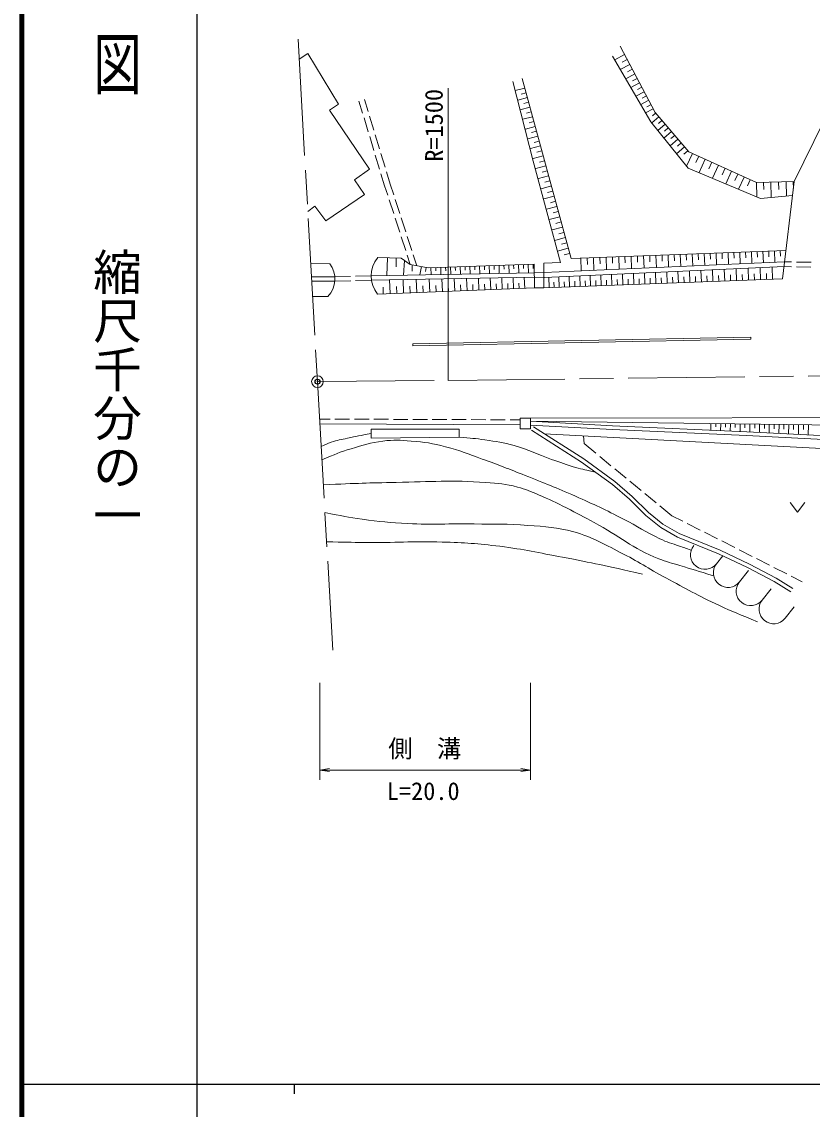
# Model space of a CAD drawing. Units: millimetres at full size, sheet at 1:1000; details may follow other scales. Extents: x 40000 to 680000, y 20000 to 380000.
# Drawn here: x 40000 to 121238, y 202409 to 314235 of the extents above; entities that cross this region are included whole.
import ezdxf
from ezdxf.enums import TextEntityAlignment as Align

# ---------------------------------------------------------------- set-up
doc = ezdxf.new("R2010")
doc.units = ezdxf.units.MM
doc.header["$LTSCALE"] = 1000
doc.header["$PDMODE"] = 32
doc.header["$PDSIZE"] = 500
doc.linetypes.add('CHAIN', pattern=[18.5, 12, -1.5, 3.5, -1.5])
for name, color, linetype, lineweight in [('M-BGD', 7, 'Continuous', 13), ('M-BMK', 2, 'CHAIN', 13), ('M-BMK-SRVR', 3, 'Continuous', 13), ('M-STR-HTXT', 7, 'Continuous', 13), ('M-TTL', 2, 'Continuous', 140), ('M-TTL-BAND', 7, 'Continuous', 25)]:
    doc.layers.add(name, color=color, linetype=linetype, lineweight=lineweight)
doc.layers.add('M-OTRS', color=6, linetype='Continuous')
doc.styles.add('@ＭＳ ゴシック', font='')
doc.styles.add('ＭＳ ゴシック', font='')
doc.styles.get('@ＭＳ ゴシック').set_extended_font_data('@MS Gothic')
doc.styles.get('ＭＳ ゴシック').set_extended_font_data('MS Gothic')

# ---------------------------------------------------------------- blocks, each defined once
blk = doc.blocks.new('open_arrow')
at = {"color": 0, "linetype": 'Continuous', "lineweight": -2}
blk.add_lwpolyline([(7.5, 1.25), (0, 0), (7.5, -1.25)], dxfattribs=at)

msp = doc.modelspace()

# ---------------------------------------------------------------- linework, layer by layer
at = {"layer": 'M-BGD'}
for p, q in [((101951, 310855), (100940, 310319)), ((102486, 309843), (101515, 309329)), ((102219, 310349), (101713, 310081)), ((103000, 308872), (102068, 308379)), ((102743, 309358), (102258, 309101)), ((103493, 307940), (102598, 307466)), ((103247, 308406), (102780, 308159)), ((91697, 307420), (90721, 307156)), ((91961, 306444), (90978, 306178)), ((91829, 306932), (91341, 306800)), ((103967, 307045), (103107, 306590)), ((103730, 307492), (103282, 307256)), ((104200, 306603), (103771, 306376)), ((75032, 304833), (74654, 306081)), ((75606, 305010), (75228, 306255)), ((92227, 305462), (91238, 305193)), ((92094, 305953), (91603, 305820)), ((104434, 306161), (103610, 305725)), ((104668, 305719), (104256, 305501)), ((75612, 302919), (75177, 304354)), ((76185, 303096), (75751, 304531)), ((92495, 304472), (91499, 304202)), ((92361, 304967), (91866, 304833)), ((104902, 305277), (104113, 304860)), ((105472, 304463), (104737, 303835)), ((105147, 304843), (104808, 304553)), ((92765, 303475), (91761, 303203)), ((92630, 303974), (92132, 303839)), ((106122, 303703), (105366, 303057)), ((105797, 304083), (105430, 303769)), ((106447, 303323), (106069, 303000)), ((119383, 297811), (122398, 303934)), ((76192, 301005), (75757, 302440)), ((76765, 301182), (76330, 302617)), ((93037, 302472), (92026, 302198)), ((92901, 302973), (92399, 302838)), ((93174, 301966), (92668, 301829)), ((106772, 302942), (105995, 302279)), ((107435, 302166), (106638, 301485)), ((107103, 302554), (106715, 302223)), ((93311, 301461), (92293, 301185)), ((93449, 300952), (92940, 300814)), ((108116, 301369), (107297, 300669)), ((107776, 301768), (107377, 301427)), ((108466, 300960), (108057, 300610)), ((76772, 299091), (76337, 300526)), ((77345, 299267), (76910, 300703)), ((93586, 300443), (92561, 300165)), ((93725, 299930), (93213, 299792)), ((108926, 300696), (108331, 299392)), ((109579, 300399), (109281, 299746)), ((110231, 300101), (109602, 298723)), ((110920, 299787), (110606, 299098)), ((77295, 297364), (76917, 298612)), ((77867, 297544), (77490, 298789)), ((93864, 299418), (92832, 299138)), ((94004, 298902), (93488, 298762)), ((111609, 299472), (110999, 298135)), ((112278, 299167), (111973, 298498)), ((112947, 298862), (112354, 297563)), ((78228, 296436), (77867, 297544)), ((94144, 298386), (93104, 298104)), ((94284, 297866), (93765, 297725)), ((113596, 298565), (113300, 297916)), ((114245, 298269), (113670, 297009)), ((114875, 297982), (114588, 297351)), ((115505, 297694), (115550, 296217)), ((116244, 297717), (116266, 296978)), ((116983, 297739), (117030, 296165)), ((117770, 297763), (117793, 296976)), ((118557, 297786), (118601, 296317)), ((119291, 297808), (119313, 297074)), ((77607, 296405), (77295, 297364)), ((94425, 297346), (93378, 297062)), ((94567, 296822), (94043, 296681)), ((78225, 294503), (77762, 295929)), ((78846, 294534), (78382, 295960)), ((94709, 296299), (93654, 296013)), ((94994, 295245), (93932, 294957)), ((94851, 295772), (94324, 295629)), ((95282, 294183), (94213, 293893)), ((95138, 294714), (94607, 294570)), ((78844, 292601), (78380, 294027)), ((79465, 292632), (79001, 294058)), ((95571, 293113), (94495, 292822)), ((95427, 293648), (94892, 293503)), ((79462, 290699), (78998, 292125)), ((80083, 290730), (79619, 292156)), ((95863, 292037), (94779, 291743)), ((95717, 292575), (95179, 292429)), ((96157, 290952), (95065, 290656)), ((96010, 291494), (95468, 291348)), ((77582, 289954), (77535, 288133)), ((78492, 289931), (78469, 289021)), ((79330, 289688), (79226, 288167)), ((79929, 289263), (79617, 290223)), ((80598, 289146), (80238, 290254)), ((96305, 290406), (95759, 290258)), ((97447, 289916), (97497, 288607)), ((98102, 289942), (98127, 289287)), ((98757, 289967), (98807, 288666)), ((99407, 289992), (99432, 289342)), ((100057, 290017), (100107, 288725)), ((100703, 290042), (100728, 289396)), ((101349, 290067), (101398, 288784)), ((101990, 290091), (102015, 289450)), ((102631, 290116), (102680, 288842)), ((103268, 290141), (103293, 289504)), ((103905, 290165), (103954, 288900)), ((104538, 290189), (104562, 289557)), ((105170, 290214), (105219, 288957)), ((105799, 290238), (105823, 289610)), ((106427, 290262), (106475, 289014)), ((107051, 290286), (107075, 289662)), ((107675, 290310), (107723, 289071)), ((108295, 290334), (108318, 289714)), ((108914, 290358), (108962, 289127)), ((109530, 290382), (109553, 289766)), ((110145, 290405), (110192, 289183)), ((110756, 290429), (110780, 289818)), ((111368, 290453), (111414, 289238)), ((111975, 290476), (111998, 289869)), ((112582, 290499), (112628, 289294)), ((113185, 290523), (113208, 289920)), ((113787, 290546), (113834, 289348)), ((114386, 290569), (114409, 289970)), ((114985, 290592), (115031, 289403)), ((115580, 290615), (115602, 290020)), ((116174, 290638), (116220, 289457)), ((116765, 290660), (116787, 290070)), ((117355, 290683), (117400, 289510)), ((117942, 290706), (117964, 290119)), ((71649, 289348), (69701, 289369)), ((80136, 289227), (80132, 288598)), ((81066, 289064), (80914, 288200)), ((81558, 288978), (81482, 288546)), ((82055, 288952), (82080, 288223)), ((82554, 288969), (82567, 288605)), ((83054, 288986), (83080, 288243)), ((83554, 289004), (83567, 288632)), ((84053, 289021), (84080, 288263)), ((84553, 289039), (84566, 288660)), ((85053, 289056), (85080, 288283)), ((85553, 289074), (85566, 288687)), ((86052, 289091), (86080, 288303)), ((86552, 289108), (86566, 288714)), ((87052, 289126), (87080, 288322)), ((87551, 289143), (87565, 288741)), ((88051, 289161), (88080, 288342)), ((88551, 289178), (88565, 288769)), ((89050, 289196), (89079, 288362)), ((89550, 289213), (89565, 288796)), ((90050, 289230), (90079, 288382)), ((90549, 289248), (90564, 288823)), ((91049, 289265), (91079, 288401)), ((91549, 289283), (91564, 288851)), ((92049, 289300), (92079, 288421)), ((92548, 289317), (92564, 288878)), ((93683, 288434), (118360, 289555)), ((93706, 287934), (118383, 289056)), ((107484, 287396), (107441, 288558)), ((108657, 287438), (108614, 288612)), ((109841, 287482), (109798, 288665)), ((111035, 287525), (110992, 288720)), ((112240, 287570), (112196, 288775)), ((113456, 287614), (113412, 288830)), ((114683, 287659), (114638, 288885)), ((115920, 287704), (115875, 288942)), ((117169, 287750), (117123, 288998)), ((118350, 289055), (119105, 289040)), ((118360, 289555), (119115, 289540)), ((119605, 289030), (121105, 289000)), ((119615, 289530), (121115, 289500)), ((69778, 288013), (72198, 288013)), ((69778, 287563), (72198, 287563)), ((72198, 288013), (73802, 288051)), ((72209, 287564), (73812, 287602)), ((74302, 288063), (75906, 288101)), ((74312, 287613), (75916, 287651)), ((75906, 288101), (92679, 288433)), ((75915, 287651), (92681, 287983)), ((77860, 286283), (77805, 287689)), ((79240, 286336), (79186, 287716)), ((80594, 286389), (80541, 287743)), ((81922, 286441), (81870, 287769)), ((83225, 286492), (83174, 287795)), ((84504, 286542), (84454, 287820)), ((85758, 286590), (85709, 287845)), ((86989, 286638), (86941, 287869)), ((88197, 286686), (88150, 287893)), ((89382, 286732), (89336, 287917)), ((90545, 286777), (90500, 287940)), ((91686, 286822), (91642, 287962)), ((92679, 288433), (93683, 288434)), ((92681, 287983), (93706, 287934)), ((93667, 286890), (93647, 287413)), ((94189, 286909), (94151, 287954)), ((94716, 286928), (94697, 287456)), ((95244, 286948), (95205, 288002)), ((95776, 286967), (95756, 287499)), ((96308, 286987), (96269, 288051)), ((96844, 287006), (96825, 287543)), ((97381, 287026), (97342, 288099)), ((97923, 287046), (97903, 287587)), ((98464, 287066), (98424, 288149)), ((99010, 287085), (98990, 287632)), ((99557, 287105), (99517, 288198)), ((100108, 287126), (100088, 287677)), ((100659, 287146), (100619, 288248)), ((101215, 287166), (101195, 287722)), ((101772, 287187), (101731, 288299)), ((102333, 287207), (102312, 287768)), ((102894, 287228), (102853, 288350)), ((103460, 287248), (103439, 287814)), ((104026, 287269), (103985, 288401)), ((104597, 287290), (104576, 287861)), ((105168, 287311), (105127, 288453)), ((105745, 287332), (105724, 287908)), ((106321, 287353), (106279, 288506)), ((106903, 287374), (106881, 287956)), ((108071, 287417), (108049, 288004)), ((109249, 287460), (109227, 288052)), ((110438, 287504), (110416, 288101)), ((111638, 287547), (111616, 288150)), ((112848, 287592), (112826, 288200)), ((114069, 287636), (114047, 288250)), ((115302, 287682), (115279, 288300)), ((116545, 287727), (116522, 288351)), ((77157, 286255), (77130, 286958)), ((78550, 286309), (78523, 286999)), ((79917, 286363), (79890, 287040)), ((81258, 286415), (81232, 287079)), ((82573, 286466), (82548, 287118)), ((83864, 286517), (83839, 287156)), ((85131, 286566), (85106, 287193)), ((86374, 286614), (86350, 287230)), ((87593, 286662), (87570, 287266)), ((88790, 286709), (88767, 287301)), ((89964, 286754), (89941, 287336)), ((91116, 286799), (91093, 287370)), ((71452, 285983), (69893, 285993)), ((80180, 281107), (114936, 281808)), ((114940, 281608), (114936, 281808)), ((80184, 280907), (80180, 281107)), ((80184, 280907), (114940, 281608)), ((91235, 272802), (70637, 272881)), ((71688, 273377), (70639, 273381)), ((73688, 273370), (72188, 273375)), ((75688, 273362), (74188, 273368)), ((77688, 273354), (76188, 273360)), ((79688, 273347), (78188, 273352)), ((81688, 273339), (80188, 273345)), ((83688, 273331), (82188, 273337)), ((85688, 273323), (84188, 273329)), ((87688, 273316), (86188, 273322)), ((89688, 273308), (88188, 273314)), ((91237, 273302), (90188, 273306)), ((110828, 272919), (110819, 272235)), ((111328, 272912), (111324, 272571)), ((111828, 272906), (111819, 272186)), ((112328, 272900), (112323, 272540)), ((112828, 272893), (112818, 272136)), ((113328, 272887), (113323, 272508)), ((113828, 272881), (113818, 272087)), ((114328, 272874), (114323, 272477)), ((114828, 272868), (114817, 272037)), ((115328, 272862), (115322, 272446)), ((115828, 272855), (115817, 271988)), ((116328, 272849), (116322, 272415)), ((116827, 272843), (116816, 271938)), ((117327, 272836), (117322, 272384)), ((117827, 272830), (117815, 271889)), ((118327, 272824), (118321, 272353)), ((118827, 272817), (118815, 271839)), ((119327, 272811), (119321, 272322)), ((119827, 272805), (119814, 271790)), ((120335, 272798), (120328, 272291)), ((120842, 272792), (120829, 271740)), ((97734, 271664), (97785, 270869)), ((97785, 270869), (99013, 269858)), ((99398, 269540), (100556, 268587)), ((100942, 268269), (102100, 267315)), ((102486, 266997), (103644, 266044)), ((104030, 265726), (105187, 264772)), ((105573, 264454), (106800, 263443)), ((118980, 264802), (119730, 263802)), ((119730, 263802), (120480, 264802)), ((106800, 263443), (107923, 262875)), ((108369, 262649), (109708, 261971)), ((110154, 261745), (111492, 261068)), ((111938, 260842), (113276, 260164)), ((113722, 259938), (115060, 259260)), ((111403, 258499), (112055, 259317)), ((115506, 259035), (116845, 258357)), ((113750, 256630), (114684, 257803)), ((117291, 258131), (118629, 257453)), ((119075, 257227), (120198, 256659)), ((116097, 254761), (117031, 255934)), ((118443, 252892), (119378, 254065))]:
    msp.add_line(p, q, dxfattribs=at)
for points in [[(69396, 294737), (70110, 295278), (71252, 293772), (75230, 296483), (74191, 297978), (75739, 299079), (71631, 305139), (72545, 305768), (69393, 310960), (68508, 310383)], [(93649, 286889), (118168, 287786), (119383, 297811), (115504, 297694), (108541, 300872), (105106, 304892), (101484, 311739)], [(100712, 310710), (104638, 303957), (108494, 299190), (115925, 296059), (119209, 296376)], [(92685, 286860), (93649, 286889), (93659, 289413), (95373, 289486), (92545, 299914), (90477, 308081)], [(91435, 308385), (96448, 289878), (118525, 290728)], [(76582, 289980), (79005, 289918), (79929, 289263), (81767, 288942), (92675, 289322), (92685, 286860), (76577, 286233)], [(92277, 273481), (133696, 273529), (134548, 273100), (135995, 271632), (136613, 266055), (134510, 269716), (93704, 271878)], [(92277, 273153), (100715, 272696), (114517, 272073), (132986, 271137)], [(136056, 271083), (134319, 272621), (92277, 273153)], [(92255, 272754), (100695, 272297), (114498, 271674), (132986, 270737)], [(92370, 272254), (97541, 268958), (100696, 266636), (102450, 265128), (104137, 263461), (105662, 262235), (107385, 261240), (111606, 259531), (114595, 258106), (117317, 256678), (119050, 255605)], [(92585, 272591), (97767, 269288), (100945, 266949), (102721, 265422), (104404, 263760), (105889, 262566), (107561, 261600), (111767, 259897), (114774, 258464), (117516, 257025), (119260, 255945)]]:
    msp.add_lwpolyline(points, dxfattribs=at)
for points in [[(92277, 272359), (91231, 272359), (91231, 273481), (92277, 273481)], [(75895, 272344), (84951, 272344), (84951, 271513), (75895, 271430)]]:
    msp.add_lwpolyline(points, close=True, dxfattribs=at)
for centre, radius, start, end in [((78865, 288103), 2956, 140.5777, 219.26351), ((69595, 287780), 2584, 315.93164, 37.35617), ((110230, 259433), 1500, 141.46599, 321.46599), ((112577, 257564), 1500, 141.46599, 321.46599), ((114923, 255695), 1500, 141.46599, 321.46599), ((117270, 253826), 1500, 141.46599, 321.46599)]:
    msp.add_arc(centre, radius, start, end, dxfattribs=at)
for points, knots in [([(70769, 270565), (71243, 270787), (71394, 270847), (71807, 270993), (72442, 271217), (72824, 271258), (73480, 271408), (74417, 271624), (74732, 271675), (75895, 271886)], [0, 0, 0, 0, 1, 1, 1, 2, 2, 2, 3, 3, 3, 3]), ([(70846, 269198), (72233, 269785), (72652, 269959), (73850, 270331), (75102, 270720), (75813, 270951), (77113, 271117), (78242, 271262), (78892, 271209), (80026, 271117), (81415, 271006), (82198, 270891), (83547, 270541), (85058, 270150), (85865, 269794), (87333, 269264), (89066, 268637), (90029, 268263), (91742, 267581), (93767, 266774), (94906, 266333), (96898, 265447), (98855, 264576), (99948, 264075), (101852, 263094), (103324, 262336), (104079, 261779), (105575, 261069), (106332, 260710), (106795, 260599), (107585, 260322), (108060, 260154), (108214, 260101), (108806, 259904)], [0, 0, 0, 0, 1, 1, 1, 2, 2, 2, 3, 3, 3, 4, 4, 4, 5, 5, 5, 6, 6, 6, 7, 7, 7, 8, 8, 8, 9, 9, 9, 10, 10, 10, 11, 11, 11, 11]), ([(84951, 271513), (86211, 271421), (86571, 271389), (87602, 271242), (88789, 271073), (89459, 270975), (90616, 270658), (92156, 270236), (92941, 269761), (94448, 269232), (95410, 268895), (95944, 268688), (96925, 268415), (97709, 268196), (97981, 268131), (98950, 267921)], [0, 0, 0, 0, 1, 1, 1, 2, 2, 2, 3, 3, 3, 4, 4, 4, 5, 5, 5, 5]), ([(70992, 266628), (74606, 266779), (75557, 266811), (78484, 266864), (82080, 266928), (84105, 267123), (87691, 266856), (88978, 266760), (89716, 266722), (90963, 266388), (91827, 266157), (92285, 265937), (93112, 265594), (94259, 265119), (94879, 264799), (95987, 264239), (97109, 263671), (97731, 263340), (98838, 262743), (101457, 261331), (102705, 260092), (105474, 259004), (106294, 258682), (106783, 258588), (107624, 258326), (108981, 257904), (109412, 257778), (111106, 257270)], [0, 0, 0, 0, 1, 1, 1, 2, 2, 2, 3, 3, 3, 4, 4, 4, 5, 5, 5, 6, 6, 6, 7, 7, 7, 8, 8, 8, 9, 9, 9, 9]), ([(71154, 263781), (72966, 263400), (73483, 263302), (74991, 263083), (76805, 262820), (77833, 262732), (79664, 262639), (82335, 262505), (83837, 262634), (86511, 262593), (88656, 262559), (89865, 262637), (92003, 262452), (93867, 262291), (94944, 262281), (96746, 261775), (98706, 261224), (99696, 260587), (101513, 259672), (103382, 258731), (104343, 258043), (106187, 257054), (108306, 255918), (109469, 255229), (111655, 254227), (113179, 253528), (113705, 253301), (115604, 252544)], [0, 0, 0, 0, 1, 1, 1, 2, 2, 2, 3, 3, 3, 4, 4, 4, 5, 5, 5, 6, 6, 6, 7, 7, 7, 8, 8, 8, 9, 9, 9, 9]), ([(71326, 260758), (73232, 260711), (73726, 260707), (75265, 260691), (78368, 260658), (80108, 260819), (83210, 260738), (85534, 260677), (86839, 260580), (89146, 260294), (91674, 259980), (93068, 259645), (95572, 259172), (98798, 258563), (99840, 258320), (103797, 257443)], [0, 0, 0, 0, 1, 1, 1, 2, 2, 2, 3, 3, 3, 4, 4, 4, 5, 5, 5, 5])]:
    msp.add_open_spline(points, degree=3, knots=knots, dxfattribs=at)
at = {"layer": 'M-BMK'}
for p, q in [((68390, 312459), (70390, 277229)), ((70390, 277229), (71958, 249620))]:
    msp.add_line(p, q, dxfattribs=at)
msp.add_lwpolyline([(70390, 277229), (83806, 277345), (170025, 278417), (248698, 278810), (256900, 278670), (268887, 278144), (299086, 277555)], dxfattribs=at)
at = {"layer": 'M-BMK-SRVR'}
msp.add_circle((70390, 277229), 600, dxfattribs=at)
msp.add_point((70390, 277229), dxfattribs=at)
at = {"layer": 'M-OTRS'}
msp.add_point((70390, 277229), dxfattribs=at)
at = {"layer": 'M-STR-HTXT'}
for p, q in [((83806, 277345), (83813, 307421)), ((70637, 246251), (70637, 236290)), ((92277, 246251), (92277, 236290)), ((70637, 237290), (92277, 237290))]:
    msp.add_line(p, q, dxfattribs=at)
at = {"layer": 'M-TTL'}
msp.add_line((40000, 380000), (40000, 20000), dxfattribs=at)
at = {"layer": 'M-TTL-BAND'}
for p, q in [((58000, 370000), (58000, 20000)), ((40000, 205000), (579000, 205000)), ((68000, 205000), (68000, 204000))]:
    msp.add_line(p, q, dxfattribs=at)

# ---------------------------------------------------------------- block references
at = {"layer": 'M-STR-HTXT', "xscale": 133, "yscale": 133}
msp.add_blockref('open_arrow', (70637, 237290), dxfattribs=at)
at = {"layer": 'M-STR-HTXT', "xscale": 133, "yscale": 133, "rotation": 180}
msp.add_blockref('open_arrow', (92277, 237290), dxfattribs=at)

# ---------------------------------------------------------------- texts
at = {"layer": 'M-STR-HTXT', "style": 'ＭＳ ゴシック'}
msp.add_text('R=1500', height=1833, rotation=90.228, dxfattribs=at).set_placement((82359, 303584), align=Align.MIDDLE_CENTER)
msp.add_text('側\u3000溝', height=1833, dxfattribs=at).set_placement((81417, 239495), align=Align.MIDDLE_CENTER)
msp.add_text('L=20.0', height=1833, dxfattribs=at).set_placement((81259, 233659), align=Align.BOTTOM_CENTER)
at = {"layer": 'M-TTL-BAND', "style": '@ＭＳ ゴシック', "width": 1.4}
msp.add_text('平  面  図', height=3666, rotation=270, dxfattribs=at).set_placement((49777, 306475), align=Align.MIDDLE_RIGHT)
at = {"layer": 'M-TTL-BAND', "style": '@ＭＳ ゴシック'}
msp.add_text('縮尺千分の一', height=3666, rotation=270, dxfattribs=at).set_placement((49777, 261030), align=Align.MIDDLE_RIGHT)

doc.saveas('drawing.dxf')
